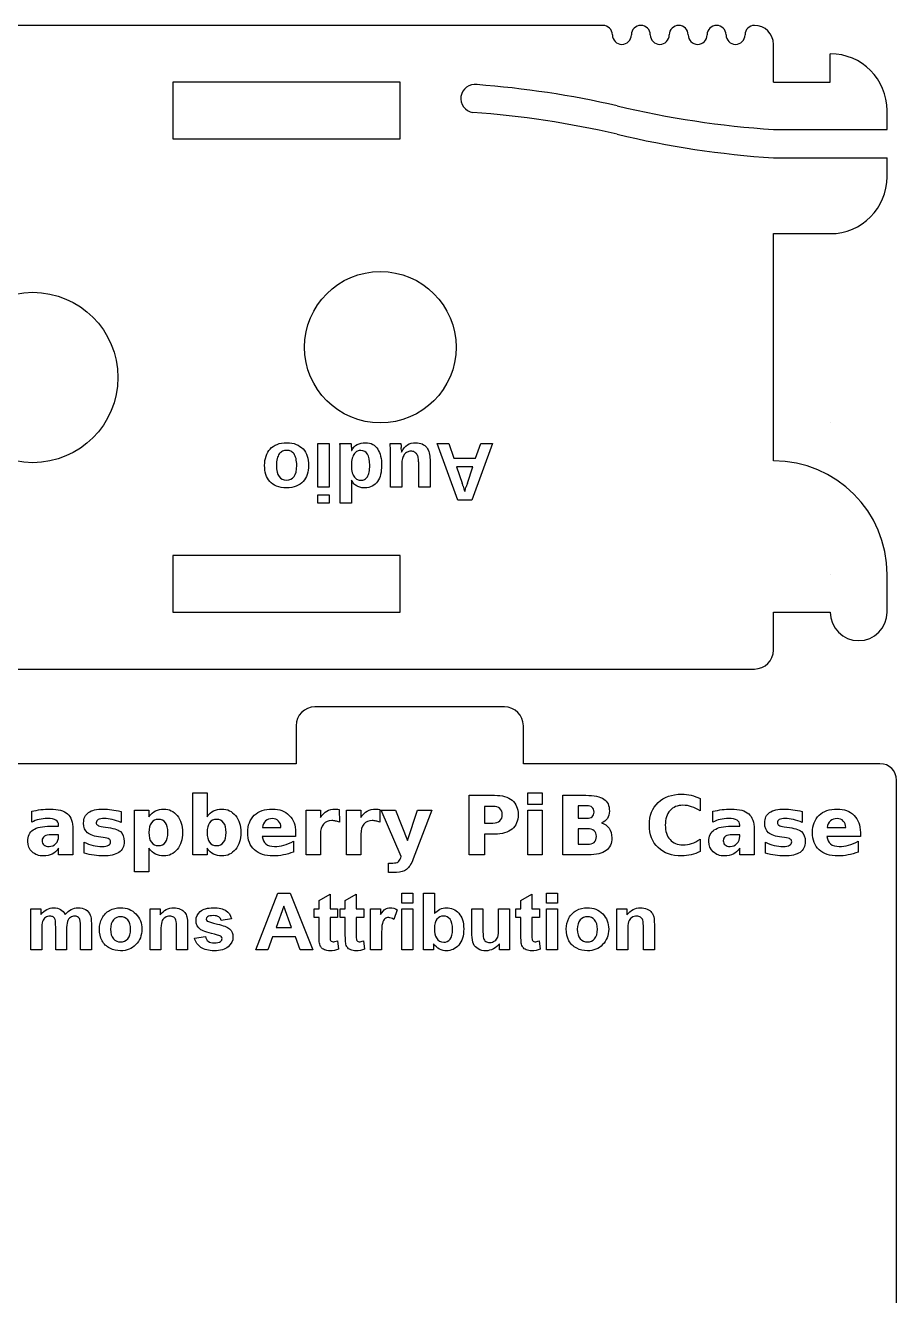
# Model space of a CAD drawing. Header units: millimetres. Extents: x 0 to 173, y 0 to 134.
# Drawn here: x 126.8 to 172.8, y 67.1 to 134.2 of the extents above; entities that cross this region are included whole.
import ezdxf

# ---------------------------------------------------------------- set-up
doc = ezdxf.new("R2010")
doc.units = ezdxf.units.MM
doc.layers.get('0').update_dxf_attribs({"color": 178, "true_color": 0x000000})
doc.layers.add('connector cutout', color=1, linetype='Continuous', true_color=0xff0000)
doc.layers.add('text', color=2, linetype='Continuous', true_color=0xffff00)

msp = doc.modelspace()

# ---------------------------------------------------------------- linework, layer by layer
at = {"lineweight": -3}
for p, q in [((157.3, 134.2), (89.9, 134.2)), ((166.3, 131.2), (166.3, 133.2)), ((169.3, 131.2), (169.3, 132.7)), ((146.6, 131.2), (134.6, 131.2)), ((134.6, 131.2), (134.6, 128.2)), ((146.6, 128.2), (146.6, 131.2)), ((166.3, 131.2), (169.3, 131.2)), ((169.3, 131.2), (169.3, 131.2)), ((172.3, 128.7), (172.3, 129.7)), ((134.6, 128.2), (146.6, 128.2)), ((166.3, 128.7), (172.3, 128.7)), ((166.3, 127.2), (172.3, 127.2)), ((172.3, 126.2), (172.3, 127.2)), ((166.3, 123.2), (169.3, 123.2)), ((166.3, 111.2), (166.3, 123.2)), ((169.3, 113.2), (169.3, 113.2)), ((146.6, 106.2), (134.6, 106.2)), ((134.6, 106.2), (134.6, 103.2)), ((146.6, 103.2), (146.6, 106.2)), ((169.3, 105.2), (169.3, 105.2)), ((172.3, 103.2), (172.3, 105.2)), ((134.6, 103.2), (146.6, 103.2)), ((166.3, 103.2), (169.3, 103.2)), ((166.3, 101.2), (166.3, 103.2)), ((81.9, 100.2), (165.3, 100.2)), ((152.1, 98.2), (142.1, 98.2)), ((141.1, 97.2), (141.1, 95.2)), ((153.1, 95.2), (153.1, 97.2)), ((141.1, 95.2), (119.1, 95.2)), ((171.925, 95.2), (153.1, 95.2)), ((172.8, 40), (172.8, 94.325))]:
    msp.add_line(p, q, dxfattribs=at)
for centre, radius, start, end in [((157.3, 133.7), 0.5, 0, 90), ((159.3, 133.7), 0.5, 0, 180), ((161.3, 133.7), 0.5, 0, 180), ((163.3, 133.7), 0.5, 0, 180), ((165.3, 133.7), 0.5, 90, 180), ((158.3, 133.7), 0.5, 180, 0), ((160.3, 133.7), 0.5, 180, 0), ((162.3, 133.7), 0.5, 180, 0), ((164.3, 133.7), 0.5, 180, 0), ((166.3, 105.2), 6, 0, 90), ((170.8, 103.2), 1.5, 180, 0), ((171.925, 94.325), 0.875, 0, 90)]:
    msp.add_arc(centre, radius, start, end)
for centre, radius, start, end in [((165.3, 133.2), 1, 0, 90), ((169.3, 129.7), 3, 0, 90), ((150.542, 130.338), 0.742, 81.38435, 261.38435), ((146.882, 81.213), 50, 77.09358, 85.67512), ((146.772, 79.738), 50, 76.96446, 85.80424), ((169.639, 178.588), 50, 256.59794, 266.17077), ((169.639, 177.088), 50, 256.59794, 266.17077), ((169.3, 126.2), 3, 270, 0), ((165.3, 101.2), 1, 270, 0), ((142.1, 97.2), 1, 90, 180), ((152.1, 97.2), 1, 0, 90)]:
    msp.add_arc(centre, radius, start, end, dxfattribs=at)
at = {"layer": 'connector cutout'}
for centre, radius in [((145.55, 117.2), 4), ((127.2, 115.6), 4.5)]:
    msp.add_circle(centre, radius, dxfattribs=at)
at = {"layer": 'text'}
for p, q in [((142.243, 109.809), (142.243, 112.113)), ((142.243, 112.113), (142.841, 112.113)), ((142.841, 112.113), (142.841, 109.809)), ((143.419, 112.113), (143.998, 112.113)), ((146.068, 112.113), (146.638, 112.113)), ((149.64, 109.113), (148.549, 112.113)), ((148.549, 112.113), (149.171, 112.113)), ((149.171, 112.113), (149.437, 111.347)), ((151.475, 112.113), (150.381, 109.113)), ((150.58, 111.347), (150.847, 112.113)), ((150.847, 112.113), (151.475, 112.113)), ((143.436, 108.953), (143.436, 111.611)), ((144.03, 111.738), (144.038, 111.738)), ((146.085, 109.809), (146.085, 111.598)), ((146.664, 111.655), (146.674, 111.655)), ((146.683, 111.044), (146.683, 109.809)), ((147.575, 109.809), (147.575, 111.102)), ((148.174, 111.272), (148.174, 109.809)), ((149.437, 111.347), (150.58, 111.347)), ((150.44, 110.874), (149.578, 110.874)), ((149.578, 110.874), (149.874, 110.011)), ((150.144, 110.011), (150.44, 110.874)), ((144.034, 110.173), (144.03, 110.173)), ((142.841, 109.809), (142.243, 109.809)), ((142.243, 108.953), (142.243, 109.394)), ((142.243, 109.394), (142.841, 109.394)), ((142.841, 109.394), (142.841, 108.953)), ((144.034, 109.794), (144.034, 108.953)), ((146.683, 109.809), (146.085, 109.809)), ((148.174, 109.809), (147.575, 109.809)), ((142.841, 108.953), (142.243, 108.953)), ((144.034, 108.953), (143.436, 108.953)), ((150.381, 109.113), (149.64, 109.113)), ((135.654, 90.387), (135.654, 93.663)), ((135.654, 93.663), (136.408, 93.663)), ((136.408, 93.663), (136.408, 92.4)), ((150.237, 93.53), (151.583, 93.53)), ((150.237, 90.387), (150.237, 93.53)), ((153.34, 93.663), (154.094, 93.663)), ((153.34, 93.048), (153.34, 93.663)), ((154.094, 93.663), (154.094, 93.048)), ((155.183, 90.387), (155.183, 93.53)), ((155.183, 93.53), (156.4, 93.53)), ((162.428, 93.353), (162.428, 92.703)), ((127.148, 92.107), (127.148, 92.682)), ((131.87, 92.671), (131.87, 92.099)), ((132.583, 89.49), (132.583, 92.745)), ((132.583, 92.745), (133.336, 92.745)), ((133.336, 92.745), (133.336, 92.4)), ((141.636, 90.387), (141.636, 92.745)), ((141.636, 92.745), (142.39, 92.745)), ((142.39, 92.745), (142.39, 92.357)), ((143.385, 92.785), (143.387, 92.103)), ((143.77, 90.387), (143.77, 92.745)), ((143.77, 92.745), (144.524, 92.745)), ((144.524, 92.745), (144.524, 92.357)), ((145.519, 92.785), (145.521, 92.103)), ((145.594, 92.745), (146.348, 92.745)), ((146.645, 90.297), (145.594, 92.745)), ((146.348, 92.745), (146.981, 91.145)), ((146.981, 91.145), (147.521, 92.745)), ((148.274, 92.745), (147.283, 90.164)), ((147.521, 92.745), (148.274, 92.745)), ((151.048, 92.943), (151.048, 92.065)), ((151.496, 92.943), (151.048, 92.943)), ((154.094, 93.048), (153.34, 93.048)), ((153.34, 92.745), (154.094, 92.745)), ((153.34, 90.387), (153.34, 92.745)), ((154.094, 92.745), (154.094, 90.387)), ((156.442, 92.979), (155.994, 92.979)), ((155.994, 92.979), (155.994, 92.313)), ((163.1, 92.107), (163.1, 92.682)), ((167.823, 92.671), (167.823, 92.099)), ((128.567, 91.897), (128.567, 91.955)), ((151.048, 92.065), (151.496, 92.065)), ((155.994, 92.313), (156.442, 92.313)), ((164.519, 91.897), (164.519, 91.955)), ((128.122, 91.897), (128.567, 91.897)), ((128.567, 91.448), (128.175, 91.448)), ((128.567, 91.362), (128.567, 91.448)), ((129.327, 91.732), (129.327, 90.387)), ((130.929, 91.296), (130.797, 91.313)), ((130.917, 91.871), (131.049, 91.852)), ((141.079, 91.358), (139.318, 91.358)), ((139.326, 91.823), (140.305, 91.823)), ((141.079, 91.572), (141.079, 91.358)), ((142.39, 91.473), (142.39, 90.387)), ((144.524, 91.473), (144.524, 90.387)), ((151.583, 91.478), (151.048, 91.478)), ((151.048, 91.478), (151.048, 90.387)), ((156.469, 91.762), (155.994, 91.762)), ((155.994, 91.762), (155.994, 90.939)), ((164.075, 91.897), (164.519, 91.897)), ((164.519, 91.448), (164.128, 91.448)), ((164.519, 91.362), (164.519, 91.448)), ((165.279, 91.732), (165.279, 90.387)), ((166.882, 91.296), (166.749, 91.313)), ((166.869, 91.871), (167.002, 91.852)), ((170.888, 91.358), (169.127, 91.358)), ((169.135, 91.823), (170.114, 91.823)), ((170.888, 91.572), (170.888, 91.358)), ((128.567, 90.387), (128.567, 90.737)), ((129.925, 90.473), (129.925, 91.046)), ((133.336, 90.728), (133.336, 89.49)), ((136.408, 90.728), (136.408, 90.387)), ((140.968, 91.111), (140.968, 90.53)), ((155.994, 90.939), (156.469, 90.939)), ((162.428, 91.21), (162.428, 90.56)), ((164.519, 90.387), (164.519, 90.737)), ((165.878, 90.473), (165.878, 91.046)), ((170.777, 91.111), (170.777, 90.53)), ((129.327, 90.387), (128.567, 90.387)), ((136.408, 90.387), (135.654, 90.387)), ((142.39, 90.387), (141.636, 90.387)), ((144.524, 90.387), (143.77, 90.387)), ((145.973, 89.457), (145.973, 89.951)), ((145.973, 89.951), (146.209, 89.951)), ((146.624, 90.231), (146.645, 90.297)), ((151.048, 90.387), (150.237, 90.387)), ((154.094, 90.387), (153.34, 90.387)), ((156.528, 90.387), (155.183, 90.387)), ((165.279, 90.387), (164.519, 90.387)), ((133.336, 89.49), (132.583, 89.49)), ((146.409, 89.457), (145.973, 89.457)), ((138.975, 85.364), (140.143, 88.364)), ((140.143, 88.364), (140.784, 88.364)), ((140.784, 88.364), (141.985, 85.364)), ((142.319, 87.969), (142.896, 88.304)), ((142.319, 87.537), (142.319, 87.969)), ((142.896, 88.304), (142.896, 87.537)), ((143.702, 87.969), (144.279, 88.304)), ((143.702, 87.537), (143.702, 87.969)), ((144.279, 88.304), (144.279, 87.537)), ((146.693, 87.831), (146.693, 88.364)), ((146.693, 88.364), (147.268, 88.364)), ((147.268, 88.364), (147.268, 87.831)), ((147.831, 85.364), (147.831, 88.364)), ((147.831, 88.364), (148.406, 88.364)), ((148.406, 88.364), (148.406, 87.283)), ((152.974, 87.969), (153.551, 88.304)), ((152.974, 87.537), (152.974, 87.969)), ((153.551, 88.304), (153.551, 87.537)), ((154.33, 87.831), (154.33, 88.364)), ((154.33, 88.364), (154.905, 88.364)), ((154.905, 88.364), (154.905, 87.831)), ((127.101, 87.537), (127.631, 87.537)), ((127.101, 85.364), (127.101, 87.537)), ((127.631, 87.537), (127.631, 87.24)), ((133.394, 85.364), (133.394, 87.537)), ((133.394, 87.537), (133.928, 87.537)), ((133.928, 87.537), (133.928, 87.217)), ((140.456, 87.664), (140.051, 86.551)), ((140.87, 86.551), (140.456, 87.664)), ((142.055, 87.078), (142.055, 87.537)), ((142.055, 87.537), (142.319, 87.537)), ((142.896, 87.537), (143.289, 87.537)), ((143.289, 87.537), (143.289, 87.078)), ((143.438, 87.078), (143.438, 87.537)), ((143.438, 87.537), (143.702, 87.537)), ((144.279, 87.537), (144.672, 87.537)), ((144.672, 87.537), (144.672, 87.078)), ((145.034, 85.364), (145.034, 87.537)), ((145.034, 87.537), (145.568, 87.537)), ((145.568, 87.537), (145.568, 87.228)), ((146.442, 87.478), (146.264, 86.976)), ((147.268, 87.831), (146.693, 87.831)), ((146.693, 85.364), (146.693, 87.537)), ((146.693, 87.537), (147.268, 87.537)), ((147.268, 87.537), (147.268, 85.364)), ((150.389, 86.162), (150.389, 87.537)), ((150.389, 87.537), (150.964, 87.537)), ((150.964, 87.537), (150.964, 86.538)), ((151.791, 86.62), (151.791, 87.537)), ((151.791, 87.537), (152.366, 87.537)), ((152.366, 87.537), (152.366, 85.364)), ((152.71, 87.078), (152.71, 87.537)), ((152.71, 87.537), (152.974, 87.537)), ((153.551, 87.537), (153.944, 87.537)), ((153.944, 87.537), (153.944, 87.078)), ((154.905, 87.831), (154.33, 87.831)), ((154.33, 85.364), (154.33, 87.537)), ((154.33, 87.537), (154.905, 87.537)), ((154.905, 87.537), (154.905, 85.364)), ((158.034, 85.364), (158.034, 87.537)), ((158.034, 87.537), (158.569, 87.537)), ((158.569, 87.537), (158.569, 87.217)), ((129.722, 85.364), (129.722, 86.606)), ((130.297, 86.753), (130.297, 85.364)), ((135.375, 86.714), (135.375, 85.364)), ((137.698, 87.011), (137.155, 86.911)), ((142.319, 87.078), (142.055, 87.078)), ((142.319, 86.131), (142.319, 87.078)), ((143.289, 87.078), (142.896, 87.078)), ((142.896, 87.078), (142.896, 86.202)), ((143.702, 87.078), (143.438, 87.078)), ((143.702, 86.131), (143.702, 87.078)), ((144.672, 87.078), (144.279, 87.078)), ((144.279, 87.078), (144.279, 86.202)), ((152.974, 87.078), (152.71, 87.078)), ((152.974, 86.131), (152.974, 87.078)), ((153.944, 87.078), (153.551, 87.078)), ((153.551, 87.078), (153.551, 86.202)), ((160.015, 86.714), (160.015, 85.364)), ((127.676, 86.419), (127.676, 85.364)), ((128.415, 85.364), (128.415, 86.555)), ((128.99, 86.407), (128.99, 85.364)), ((133.969, 86.348), (133.969, 85.364)), ((134.8, 85.364), (134.8, 86.473)), ((135.741, 85.984), (136.318, 86.072)), ((139.865, 86.045), (139.617, 85.364)), ((141.064, 86.045), (139.865, 86.045)), ((140.051, 86.551), (140.87, 86.551)), ((141.326, 85.364), (141.064, 86.045)), ((145.609, 86.035), (145.609, 85.364)), ((158.61, 86.348), (158.61, 85.364)), ((159.44, 85.364), (159.44, 86.473)), ((127.676, 85.364), (127.101, 85.364)), ((128.99, 85.364), (128.415, 85.364)), ((130.297, 85.364), (129.722, 85.364)), ((133.969, 85.364), (133.394, 85.364)), ((135.375, 85.364), (134.8, 85.364)), ((139.617, 85.364), (138.975, 85.364)), ((141.985, 85.364), (141.326, 85.364)), ((143.287, 85.846), (143.336, 85.4)), ((144.67, 85.846), (144.719, 85.4)), ((145.609, 85.364), (145.034, 85.364)), ((147.268, 85.364), (146.693, 85.364)), ((148.365, 85.364), (147.831, 85.364)), ((148.365, 85.683), (148.365, 85.364)), ((151.832, 85.364), (151.832, 85.689)), ((152.366, 85.364), (151.832, 85.364)), ((153.942, 85.846), (153.991, 85.4)), ((154.905, 85.364), (154.33, 85.364)), ((158.61, 85.364), (158.034, 85.364)), ((160.015, 85.364), (159.44, 85.364))]:
    msp.add_line(p, q, dxfattribs=at)
for centre, radius, start, end in [((108.496, 110.048), 38.203, 2.58322, 2.78768), ((140.697, 106.869), 9.699, 17.96723, 18.90267), ((159.32, 106.869), 9.699, 161.09733, 162.03277)]:
    msp.add_arc(centre, radius, start, end, dxfattribs=at)
for points in [[(139.736, 111.82), (139.834, 111.926), (139.956, 112.008), (140.103, 112.067)], [(140.103, 112.067), (140.249, 112.126), (140.419, 112.155), (140.614, 112.155)], [(140.614, 112.155), (140.801, 112.155), (140.966, 112.126), (141.11, 112.068)], [(141.11, 112.068), (141.253, 112.01), (141.373, 111.929), (141.471, 111.824)], [(143.429, 111.91), (143.425, 111.997), (143.422, 112.065), (143.419, 112.113)], [(143.998, 112.113), (144.001, 112.102), (144.004, 112.082), (144.007, 112.052)], [(144.038, 111.738), (144.108, 111.887), (144.205, 111.994), (144.329, 112.059)], [(144.329, 112.059), (144.453, 112.123), (144.602, 112.155), (144.775, 112.155)], [(144.775, 112.155), (144.92, 112.155), (145.045, 112.126), (145.151, 112.066)], [(145.151, 112.066), (145.257, 112.006), (145.344, 111.923), (145.413, 111.817)], [(146.073, 112.029), (146.071, 112.067), (146.069, 112.095), (146.068, 112.113)], [(146.638, 112.113), (146.64, 112.096), (146.642, 112.069), (146.646, 112.031)], [(146.978, 112.036), (147.101, 112.116), (147.246, 112.155), (147.415, 112.155)], [(147.415, 112.155), (147.553, 112.155), (147.67, 112.133), (147.767, 112.087)], [(147.767, 112.087), (147.863, 112.042), (147.942, 111.98), (148.002, 111.901)], [(139.442, 110.959), (139.442, 111.135), (139.467, 111.296), (139.516, 111.442)], [(139.516, 111.442), (139.565, 111.589), (139.639, 111.715), (139.736, 111.82)], [(140.211, 111.559), (140.164, 111.496), (140.129, 111.414), (140.105, 111.315)], [(140.385, 111.701), (140.316, 111.67), (140.258, 111.623), (140.211, 111.559)], [(140.62, 111.747), (140.532, 111.747), (140.453, 111.731), (140.385, 111.701)], [(140.831, 111.701), (140.767, 111.731), (140.697, 111.747), (140.62, 111.747)], [(140.995, 111.559), (140.95, 111.623), (140.895, 111.67), (140.831, 111.701)], [(141.1, 111.315), (141.076, 111.414), (141.04, 111.496), (140.995, 111.559)], [(141.471, 111.824), (141.568, 111.718), (141.641, 111.592), (141.691, 111.445)], [(141.691, 111.445), (141.741, 111.298), (141.766, 111.136), (141.766, 110.959)], [(143.436, 111.611), (143.436, 111.723), (143.434, 111.822), (143.429, 111.91)], [(144.007, 112.052), (144.011, 112.023), (144.014, 111.99), (144.018, 111.953)], [(144.018, 111.953), (144.022, 111.916), (144.024, 111.879), (144.027, 111.84)], [(144.027, 111.84), (144.029, 111.802), (144.03, 111.768), (144.03, 111.738)], [(144.183, 111.579), (144.136, 111.518), (144.098, 111.436), (144.069, 111.333)], [(144.343, 111.708), (144.283, 111.683), (144.23, 111.64), (144.183, 111.579)], [(144.522, 111.747), (144.462, 111.747), (144.402, 111.734), (144.343, 111.708)], [(144.992, 110.963), (144.992, 111.486), (144.835, 111.747), (144.522, 111.747)], [(145.413, 111.817), (145.482, 111.71), (145.533, 111.585), (145.566, 111.439)], [(145.566, 111.439), (145.599, 111.294), (145.616, 111.135), (145.616, 110.963)], [(146.079, 111.901), (146.077, 111.949), (146.075, 111.991), (146.073, 112.029)], [(146.084, 111.75), (146.083, 111.803), (146.082, 111.854), (146.079, 111.901)], [(146.085, 111.598), (146.085, 111.646), (146.084, 111.697), (146.084, 111.75)], [(146.646, 112.031), (146.649, 111.993), (146.652, 111.952), (146.654, 111.906)], [(146.661, 111.77), (146.663, 111.725), (146.664, 111.687), (146.664, 111.655)], [(146.674, 111.655), (146.754, 111.83), (146.855, 111.957), (146.978, 112.036)], [(146.817, 111.524), (146.774, 111.465), (146.741, 111.395), (146.718, 111.314)], [(146.969, 111.661), (146.91, 111.629), (146.86, 111.583), (146.817, 111.524)], [(147.166, 111.708), (147.094, 111.708), (147.028, 111.692), (146.969, 111.661)], [(147.357, 111.664), (147.305, 111.693), (147.242, 111.708), (147.166, 111.708)], [(147.484, 111.539), (147.451, 111.592), (147.409, 111.634), (147.357, 111.664)], [(147.554, 111.348), (147.54, 111.422), (147.516, 111.486), (147.484, 111.539)], [(148.002, 111.901), (148.062, 111.822), (148.106, 111.729), (148.133, 111.621)], [(148.133, 111.621), (148.16, 111.513), (148.174, 111.397), (148.174, 111.272)], [(139.508, 110.481), (139.464, 110.626), (139.442, 110.786), (139.442, 110.959)], [(140.105, 111.315), (140.081, 111.215), (140.069, 111.097), (140.069, 110.959)], [(140.069, 110.959), (140.069, 110.685), (140.114, 110.486), (140.203, 110.363)], [(140.997, 110.365), (141.09, 110.49), (141.137, 110.688), (141.137, 110.959)], [(141.137, 110.959), (141.137, 111.097), (141.125, 111.215), (141.1, 111.315)], [(141.766, 110.959), (141.766, 110.787), (141.742, 110.628), (141.694, 110.483)], [(144.069, 111.333), (144.04, 111.23), (144.025, 111.102), (144.025, 110.948)], [(144.025, 110.948), (144.025, 110.797), (144.04, 110.671), (144.068, 110.57)], [(144.961, 110.603), (144.982, 110.703), (144.992, 110.823), (144.992, 110.963)], [(145.616, 110.963), (145.616, 110.789), (145.599, 110.628), (145.564, 110.482)], [(146.718, 111.314), (146.695, 111.232), (146.683, 111.142), (146.683, 111.044)], [(147.575, 111.102), (147.575, 111.191), (147.568, 111.273), (147.554, 111.348)], [(139.712, 110.104), (139.619, 110.21), (139.551, 110.335), (139.508, 110.481)], [(140.071, 109.856), (139.925, 109.916), (139.805, 109.998), (139.712, 110.104)], [(140.203, 110.363), (140.292, 110.239), (140.422, 110.177), (140.593, 110.177)], [(140.593, 110.177), (140.768, 110.177), (140.903, 110.24), (140.997, 110.365)], [(141.478, 110.105), (141.382, 109.999), (141.26, 109.916), (141.114, 109.856)], [(141.694, 110.483), (141.647, 110.338), (141.575, 110.212), (141.478, 110.105)], [(144.03, 110.173), (144.03, 110.159), (144.03, 110.138), (144.031, 110.11)], [(144.031, 110.11), (144.032, 110.083), (144.032, 110.051), (144.032, 110.016)], [(144.158, 109.988), (144.109, 110.039), (144.068, 110.101), (144.034, 110.173)], [(144.068, 110.57), (144.097, 110.47), (144.134, 110.391), (144.18, 110.332)], [(144.18, 110.332), (144.226, 110.273), (144.279, 110.232), (144.338, 110.208)], [(144.338, 110.208), (144.397, 110.185), (144.457, 110.173), (144.517, 110.173)], [(144.517, 110.173), (144.594, 110.173), (144.662, 110.188), (144.721, 110.218)], [(144.721, 110.218), (144.78, 110.248), (144.829, 110.295), (144.87, 110.359)], [(144.87, 110.359), (144.91, 110.422), (144.941, 110.504), (144.961, 110.603)], [(145.403, 110.104), (145.331, 109.998), (145.239, 109.916), (145.128, 109.856)], [(145.564, 110.482), (145.529, 110.336), (145.476, 110.21), (145.403, 110.104)], [(140.601, 109.767), (140.394, 109.767), (140.217, 109.796), (140.071, 109.856)], [(141.114, 109.856), (140.968, 109.796), (140.797, 109.767), (140.601, 109.767)], [(144.032, 110.016), (144.032, 109.98), (144.032, 109.943), (144.033, 109.905)], [(144.033, 109.905), (144.034, 109.866), (144.034, 109.83), (144.034, 109.794)], [(144.319, 109.862), (144.26, 109.895), (144.206, 109.937), (144.158, 109.988)], [(144.513, 109.79), (144.443, 109.806), (144.379, 109.83), (144.319, 109.862)], [(144.731, 109.767), (144.655, 109.767), (144.583, 109.774), (144.513, 109.79)], [(145.128, 109.856), (145.016, 109.796), (144.884, 109.767), (144.731, 109.767)], [(149.924, 109.861), (149.94, 109.811), (149.954, 109.765), (149.966, 109.723)], [(149.966, 109.723), (149.978, 109.681), (149.988, 109.647), (149.996, 109.62)], [(149.996, 109.62), (150.004, 109.593), (150.008, 109.578), (150.01, 109.575)], [(150.01, 109.575), (150.011, 109.579), (150.016, 109.595), (150.023, 109.622)], [(150.023, 109.622), (150.03, 109.649), (150.039, 109.683), (150.051, 109.724)], [(150.051, 109.724), (150.063, 109.765), (150.078, 109.811), (150.094, 109.861)], [(151.583, 93.53), (151.983, 93.53), (152.29, 93.441), (152.504, 93.264)], [(156.4, 93.53), (156.836, 93.53), (157.152, 93.464), (157.348, 93.332)], [(157.348, 93.332), (157.544, 93.2), (157.642, 92.989), (157.642, 92.698)], [(160.214, 93.148), (160.52, 93.441), (160.934, 93.587), (161.458, 93.587)], [(161.458, 93.587), (161.633, 93.587), (161.802, 93.567), (161.963, 93.528)], [(161.963, 93.528), (162.124, 93.489), (162.279, 93.43), (162.428, 93.353)], [(127.148, 92.682), (127.309, 92.721), (127.471, 92.751), (127.634, 92.771)], [(127.634, 92.771), (127.797, 92.792), (127.96, 92.802), (128.122, 92.802)], [(128.122, 92.802), (128.548, 92.802), (128.855, 92.718), (129.044, 92.55)], [(129.889, 92.065), (129.889, 92.315), (129.975, 92.5), (130.146, 92.621)], [(130.146, 92.621), (130.317, 92.742), (130.58, 92.802), (130.934, 92.802)], [(130.934, 92.802), (131.072, 92.802), (131.218, 92.791), (131.371, 92.77)], [(131.371, 92.77), (131.524, 92.749), (131.691, 92.716), (131.87, 92.671)], [(133.336, 92.4), (133.44, 92.537), (133.555, 92.639), (133.682, 92.704)], [(133.682, 92.704), (133.808, 92.769), (133.953, 92.802), (134.117, 92.802)], [(134.117, 92.802), (134.408, 92.802), (134.646, 92.687), (134.833, 92.456)], [(136.408, 92.4), (136.512, 92.537), (136.627, 92.639), (136.753, 92.704)], [(136.753, 92.704), (136.879, 92.769), (137.025, 92.802), (137.189, 92.802)], [(137.189, 92.802), (137.479, 92.802), (137.718, 92.687), (137.905, 92.456)], [(138.897, 92.471), (139.13, 92.692), (139.449, 92.802), (139.856, 92.802)], [(139.856, 92.802), (140.227, 92.802), (140.523, 92.69), (140.746, 92.467)], [(142.39, 92.357), (142.486, 92.512), (142.597, 92.625), (142.723, 92.696)], [(142.723, 92.696), (142.849, 92.767), (142.999, 92.802), (143.175, 92.802)], [(143.175, 92.802), (143.2, 92.802), (143.227, 92.801), (143.257, 92.799)], [(143.257, 92.799), (143.286, 92.796), (143.329, 92.792), (143.385, 92.785)], [(144.524, 92.357), (144.62, 92.512), (144.731, 92.625), (144.857, 92.696)], [(144.857, 92.696), (144.983, 92.767), (145.133, 92.802), (145.309, 92.802)], [(145.309, 92.802), (145.334, 92.802), (145.361, 92.801), (145.391, 92.799)], [(145.391, 92.799), (145.42, 92.796), (145.463, 92.792), (145.519, 92.785)], [(151.861, 92.829), (151.775, 92.905), (151.654, 92.943), (151.496, 92.943)], [(151.989, 92.505), (151.989, 92.645), (151.946, 92.753), (151.861, 92.829)], [(152.504, 93.264), (152.718, 93.086), (152.825, 92.833), (152.825, 92.505)], [(156.732, 92.893), (156.666, 92.95), (156.569, 92.979), (156.442, 92.979)], [(156.831, 92.646), (156.831, 92.754), (156.798, 92.836), (156.732, 92.893)], [(156.732, 92.398), (156.798, 92.454), (156.831, 92.536), (156.831, 92.646)], [(157.642, 92.698), (157.642, 92.545), (157.606, 92.415), (157.534, 92.308)], [(159.755, 91.955), (159.755, 92.458), (159.908, 92.855), (160.214, 93.148)], [(160.841, 92.722), (160.675, 92.536), (160.592, 92.281), (160.592, 91.955)], [(161.523, 92.999), (161.234, 92.999), (161.007, 92.907), (160.841, 92.722)], [(161.984, 92.928), (161.838, 92.976), (161.685, 92.999), (161.523, 92.999)], [(162.428, 92.703), (162.278, 92.805), (162.13, 92.88), (161.984, 92.928)], [(163.1, 92.682), (163.262, 92.721), (163.424, 92.751), (163.586, 92.771)], [(163.586, 92.771), (163.749, 92.792), (163.912, 92.802), (164.075, 92.802)], [(164.075, 92.802), (164.5, 92.802), (164.807, 92.718), (164.996, 92.55)], [(165.842, 92.065), (165.842, 92.315), (165.927, 92.5), (166.099, 92.621)], [(166.099, 92.621), (166.27, 92.742), (166.532, 92.802), (166.886, 92.802)], [(166.886, 92.802), (167.025, 92.802), (167.171, 92.791), (167.324, 92.77)], [(167.324, 92.77), (167.477, 92.749), (167.643, 92.716), (167.823, 92.671)], [(168.707, 92.471), (168.939, 92.692), (169.258, 92.802), (169.665, 92.802)], [(169.665, 92.802), (170.036, 92.802), (170.332, 92.69), (170.555, 92.467)], [(127.535, 92.252), (127.396, 92.22), (127.267, 92.171), (127.148, 92.107)], [(127.986, 92.301), (127.824, 92.301), (127.674, 92.285), (127.535, 92.252)], [(128.426, 92.218), (128.332, 92.273), (128.185, 92.301), (127.986, 92.301)], [(128.567, 91.955), (128.567, 92.075), (128.52, 92.162), (128.426, 92.218)], [(129.044, 92.55), (129.232, 92.383), (129.327, 92.11), (129.327, 91.732)], [(130.092, 91.547), (129.957, 91.661), (129.889, 91.833), (129.889, 92.065)], [(130.659, 92.247), (130.589, 92.211), (130.554, 92.156), (130.554, 92.082)], [(130.554, 92.082), (130.554, 92.021), (130.581, 91.975), (130.633, 91.943)], [(130.633, 91.943), (130.686, 91.911), (130.78, 91.887), (130.917, 91.871)], [(130.978, 92.301), (130.835, 92.301), (130.728, 92.283), (130.659, 92.247)], [(131.403, 92.25), (131.253, 92.284), (131.111, 92.301), (130.978, 92.301)], [(131.87, 92.099), (131.709, 92.166), (131.553, 92.217), (131.403, 92.25)], [(133.466, 92.076), (133.38, 91.958), (133.336, 91.787), (133.336, 91.564)], [(133.837, 92.254), (133.676, 92.254), (133.552, 92.195), (133.466, 92.076)], [(134.207, 92.077), (134.122, 92.195), (133.998, 92.254), (133.837, 92.254)], [(134.334, 91.564), (134.334, 91.788), (134.292, 91.96), (134.207, 92.077)], [(134.833, 92.456), (135.019, 92.225), (135.113, 91.927), (135.113, 91.564)], [(136.537, 92.076), (136.451, 91.958), (136.408, 91.787), (136.408, 91.564)], [(136.909, 92.254), (136.747, 92.254), (136.624, 92.195), (136.537, 92.076)], [(137.278, 92.077), (137.193, 92.195), (137.07, 92.254), (136.909, 92.254)], [(137.406, 91.564), (137.406, 91.788), (137.363, 91.96), (137.278, 92.077)], [(137.905, 92.456), (138.091, 92.225), (138.184, 91.927), (138.184, 91.564)], [(138.549, 91.564), (138.549, 91.948), (138.665, 92.251), (138.897, 92.471)], [(139.496, 92.178), (139.405, 92.095), (139.348, 91.977), (139.326, 91.823)], [(139.852, 92.301), (139.706, 92.301), (139.588, 92.26), (139.496, 92.178)], [(140.179, 92.169), (140.096, 92.257), (139.987, 92.301), (139.852, 92.301)], [(140.305, 91.823), (140.305, 91.966), (140.263, 92.081), (140.179, 92.169)], [(140.746, 92.467), (140.968, 92.244), (141.079, 91.945), (141.079, 91.572)], [(142.546, 92.007), (142.442, 91.883), (142.39, 91.705), (142.39, 91.473)], [(142.993, 92.193), (142.8, 92.193), (142.651, 92.131), (142.546, 92.007)], [(143.19, 92.171), (143.125, 92.186), (143.059, 92.193), (142.993, 92.193)], [(143.387, 92.103), (143.321, 92.134), (143.256, 92.157), (143.19, 92.171)], [(144.68, 92.007), (144.576, 91.883), (144.524, 91.705), (144.524, 91.473)], [(145.127, 92.193), (144.934, 92.193), (144.785, 92.131), (144.68, 92.007)], [(145.324, 92.171), (145.259, 92.186), (145.193, 92.193), (145.127, 92.193)], [(145.521, 92.103), (145.455, 92.134), (145.39, 92.157), (145.324, 92.171)], [(151.496, 92.065), (151.654, 92.065), (151.775, 92.103), (151.861, 92.18)], [(151.861, 92.18), (151.946, 92.256), (151.989, 92.364), (151.989, 92.505)], [(152.825, 92.505), (152.825, 92.175), (152.718, 91.922), (152.504, 91.744)], [(156.442, 92.313), (156.569, 92.313), (156.666, 92.341), (156.732, 92.398)], [(157.534, 92.308), (157.463, 92.201), (157.359, 92.121), (157.223, 92.069)], [(157.223, 92.069), (157.397, 92.018), (157.532, 91.925), (157.627, 91.789)], [(160.214, 90.765), (159.908, 91.058), (159.755, 91.454), (159.755, 91.955)], [(160.592, 91.955), (160.592, 91.631), (160.675, 91.377), (160.841, 91.191)], [(163.487, 92.252), (163.349, 92.22), (163.219, 92.171), (163.1, 92.107)], [(163.938, 92.301), (163.777, 92.301), (163.626, 92.285), (163.487, 92.252)], [(164.378, 92.218), (164.284, 92.273), (164.137, 92.301), (163.938, 92.301)], [(164.519, 91.955), (164.519, 92.075), (164.472, 92.162), (164.378, 92.218)], [(164.996, 92.55), (165.185, 92.383), (165.279, 92.11), (165.279, 91.732)], [(166.044, 91.547), (165.909, 91.661), (165.842, 91.833), (165.842, 92.065)], [(166.611, 92.247), (166.542, 92.211), (166.507, 92.156), (166.507, 92.082)], [(166.507, 92.082), (166.507, 92.021), (166.533, 91.975), (166.586, 91.943)], [(166.586, 91.943), (166.639, 91.911), (166.733, 91.887), (166.869, 91.871)], [(166.93, 92.301), (166.787, 92.301), (166.681, 92.283), (166.611, 92.247)], [(167.356, 92.25), (167.205, 92.284), (167.064, 92.301), (166.93, 92.301)], [(167.823, 92.099), (167.662, 92.166), (167.506, 92.217), (167.356, 92.25)], [(168.358, 91.564), (168.358, 91.948), (168.474, 92.251), (168.707, 92.471)], [(169.306, 92.178), (169.214, 92.095), (169.157, 91.977), (169.135, 91.823)], [(169.661, 92.301), (169.515, 92.301), (169.397, 92.26), (169.306, 92.178)], [(169.989, 92.169), (169.905, 92.257), (169.796, 92.301), (169.661, 92.301)], [(170.114, 91.823), (170.114, 91.966), (170.072, 92.081), (169.989, 92.169)], [(170.555, 92.467), (170.777, 92.244), (170.888, 91.945), (170.888, 91.572)], [(126.942, 91.094), (126.942, 91.371), (127.037, 91.574), (127.227, 91.703)], [(127.227, 91.703), (127.417, 91.832), (127.715, 91.897), (128.122, 91.897)], [(127.82, 91.368), (127.741, 91.315), (127.701, 91.236), (127.701, 91.132)], [(128.175, 91.448), (128.018, 91.448), (127.9, 91.421), (127.82, 91.368)], [(128.422, 90.98), (128.518, 91.081), (128.567, 91.209), (128.567, 91.362)], [(130.797, 91.313), (130.461, 91.355), (130.226, 91.433), (130.092, 91.547)], [(131.236, 91.22), (131.184, 91.253), (131.082, 91.278), (130.929, 91.296)], [(131.049, 91.852), (131.435, 91.803), (131.695, 91.722), (131.828, 91.61)], [(131.828, 91.61), (131.961, 91.498), (132.028, 91.322), (132.028, 91.082)], [(133.336, 91.564), (133.336, 91.341), (133.38, 91.17), (133.466, 91.051)], [(134.207, 91.05), (134.292, 91.168), (134.334, 91.339), (134.334, 91.564)], [(135.113, 91.564), (135.113, 91.2), (135.019, 90.903), (134.833, 90.672)], [(136.408, 91.564), (136.408, 91.341), (136.451, 91.17), (136.537, 91.051)], [(137.278, 91.05), (137.363, 91.168), (137.406, 91.339), (137.406, 91.564)], [(138.184, 91.564), (138.184, 91.2), (138.091, 90.903), (137.905, 90.672)], [(138.904, 90.651), (138.667, 90.868), (138.549, 91.172), (138.549, 91.564)], [(139.318, 91.358), (139.336, 91.181), (139.4, 91.048), (139.509, 90.96)], [(152.504, 91.744), (152.29, 91.567), (151.983, 91.478), (151.583, 91.478)], [(156.837, 91.66), (156.756, 91.728), (156.633, 91.762), (156.469, 91.762)], [(156.836, 91.042), (156.918, 91.111), (156.959, 91.214), (156.959, 91.354)], [(156.959, 91.354), (156.959, 91.49), (156.919, 91.592), (156.837, 91.66)], [(157.77, 91.288), (157.77, 90.985), (157.668, 90.759), (157.463, 90.61)], [(157.627, 91.789), (157.723, 91.653), (157.77, 91.486), (157.77, 91.288)], [(162.894, 91.094), (162.894, 91.371), (162.989, 91.574), (163.179, 91.703)], [(163.179, 91.703), (163.369, 91.832), (163.668, 91.897), (164.075, 91.897)], [(163.773, 91.368), (163.694, 91.315), (163.654, 91.236), (163.654, 91.132)], [(164.128, 91.448), (163.971, 91.448), (163.852, 91.421), (163.773, 91.368)], [(164.374, 90.98), (164.471, 91.081), (164.519, 91.209), (164.519, 91.362)], [(166.749, 91.313), (166.414, 91.355), (166.179, 91.433), (166.044, 91.547)], [(167.188, 91.22), (167.137, 91.253), (167.035, 91.278), (166.882, 91.296)], [(167.002, 91.852), (167.388, 91.803), (167.647, 91.722), (167.781, 91.61)], [(167.781, 91.61), (167.914, 91.498), (167.98, 91.322), (167.98, 91.082)], [(168.713, 90.651), (168.477, 90.868), (168.358, 91.172), (168.358, 91.564)], [(169.127, 91.358), (169.145, 91.181), (169.209, 91.048), (169.318, 90.96)], [(127.17, 90.54), (127.018, 90.682), (126.942, 90.867), (126.942, 91.094)], [(127.701, 91.132), (127.701, 91.037), (127.733, 90.962), (127.797, 90.908)], [(127.797, 90.908), (127.861, 90.854), (127.95, 90.827), (128.064, 90.827)], [(128.064, 90.827), (128.205, 90.827), (128.325, 90.878), (128.422, 90.98)], [(128.567, 90.737), (128.466, 90.594), (128.352, 90.489), (128.226, 90.424)], [(129.925, 91.046), (130.075, 90.973), (130.229, 90.918), (130.387, 90.882)], [(130.387, 90.882), (130.545, 90.845), (130.705, 90.827), (130.868, 90.827)], [(130.868, 90.827), (131.016, 90.827), (131.127, 90.847), (131.201, 90.888)], [(131.201, 90.888), (131.275, 90.929), (131.313, 90.989), (131.313, 91.069)], [(131.313, 91.069), (131.313, 91.136), (131.287, 91.187), (131.236, 91.22)], [(132.028, 91.082), (132.028, 90.83), (131.935, 90.642), (131.75, 90.515)], [(133.682, 90.424), (133.555, 90.489), (133.44, 90.591), (133.336, 90.728)], [(133.466, 91.051), (133.552, 90.933), (133.676, 90.874), (133.837, 90.874)], [(133.837, 90.874), (133.998, 90.874), (134.122, 90.933), (134.207, 91.05)], [(134.833, 90.672), (134.646, 90.441), (134.408, 90.326), (134.117, 90.326)], [(136.753, 90.424), (136.627, 90.489), (136.512, 90.591), (136.408, 90.728)], [(136.537, 91.051), (136.624, 90.933), (136.747, 90.874), (136.909, 90.874)], [(136.909, 90.874), (137.07, 90.874), (137.193, 90.933), (137.278, 91.05)], [(137.905, 90.672), (137.718, 90.441), (137.479, 90.326), (137.189, 90.326)], [(139.899, 90.326), (139.472, 90.326), (139.14, 90.434), (138.904, 90.651)], [(139.509, 90.96), (139.618, 90.871), (139.771, 90.827), (139.968, 90.827)], [(139.968, 90.827), (140.126, 90.827), (140.289, 90.851), (140.455, 90.898)], [(140.455, 90.898), (140.622, 90.945), (140.793, 91.016), (140.968, 91.111)], [(156.469, 90.939), (156.632, 90.939), (156.754, 90.973), (156.836, 91.042)], [(157.463, 90.61), (157.258, 90.461), (156.946, 90.387), (156.528, 90.387)], [(161.458, 90.326), (160.934, 90.326), (160.52, 90.472), (160.214, 90.765)], [(160.841, 91.191), (161.007, 91.006), (161.234, 90.914), (161.523, 90.914)], [(161.523, 90.914), (161.685, 90.914), (161.838, 90.937), (161.984, 90.985)], [(161.984, 90.985), (162.13, 91.033), (162.278, 91.108), (162.428, 91.21)], [(163.122, 90.54), (162.97, 90.682), (162.894, 90.867), (162.894, 91.094)], [(163.654, 91.132), (163.654, 91.037), (163.686, 90.962), (163.75, 90.908)], [(163.75, 90.908), (163.813, 90.854), (163.902, 90.827), (164.016, 90.827)], [(164.016, 90.827), (164.158, 90.827), (164.277, 90.878), (164.374, 90.98)], [(164.519, 90.737), (164.418, 90.594), (164.305, 90.489), (164.178, 90.424)], [(165.878, 91.046), (166.028, 90.973), (166.182, 90.918), (166.34, 90.882)], [(166.34, 90.882), (166.498, 90.845), (166.658, 90.827), (166.821, 90.827)], [(166.821, 90.827), (166.968, 90.827), (167.079, 90.847), (167.153, 90.888)], [(167.153, 90.888), (167.228, 90.929), (167.265, 90.989), (167.265, 91.069)], [(167.265, 91.069), (167.265, 91.136), (167.239, 91.187), (167.188, 91.22)], [(167.98, 91.082), (167.98, 90.83), (167.888, 90.642), (167.703, 90.515)], [(169.708, 90.326), (169.281, 90.326), (168.949, 90.434), (168.713, 90.651)], [(169.318, 90.96), (169.428, 90.871), (169.581, 90.827), (169.777, 90.827)], [(169.777, 90.827), (169.936, 90.827), (170.098, 90.851), (170.264, 90.898)], [(170.264, 90.898), (170.431, 90.945), (170.602, 91.016), (170.777, 91.111)], [(127.765, 90.326), (127.52, 90.326), (127.322, 90.397), (127.17, 90.54)], [(128.226, 90.424), (128.1, 90.359), (127.946, 90.326), (127.765, 90.326)], [(130.438, 90.363), (130.271, 90.387), (130.1, 90.424), (129.925, 90.473)], [(130.921, 90.326), (130.765, 90.326), (130.604, 90.338), (130.438, 90.363)], [(131.75, 90.515), (131.565, 90.389), (131.289, 90.326), (130.921, 90.326)], [(134.117, 90.326), (133.953, 90.326), (133.808, 90.359), (133.682, 90.424)], [(137.189, 90.326), (137.025, 90.326), (136.879, 90.359), (136.753, 90.424)], [(140.433, 90.377), (140.255, 90.343), (140.077, 90.326), (139.899, 90.326)], [(140.968, 90.53), (140.79, 90.463), (140.611, 90.412), (140.433, 90.377)], [(146.209, 89.951), (146.337, 89.951), (146.43, 89.971), (146.488, 90.012)], [(146.488, 90.012), (146.546, 90.053), (146.591, 90.126), (146.624, 90.231)], [(147.283, 90.164), (147.183, 89.901), (147.067, 89.718), (146.934, 89.613)], [(161.963, 90.385), (161.802, 90.346), (161.633, 90.326), (161.458, 90.326)], [(162.428, 90.56), (162.279, 90.483), (162.124, 90.424), (161.963, 90.385)], [(163.717, 90.326), (163.473, 90.326), (163.275, 90.397), (163.122, 90.54)], [(164.178, 90.424), (164.052, 90.359), (163.898, 90.326), (163.717, 90.326)], [(166.39, 90.363), (166.224, 90.387), (166.053, 90.424), (165.878, 90.473)], [(166.874, 90.326), (166.718, 90.326), (166.556, 90.338), (166.39, 90.363)], [(167.703, 90.515), (167.517, 90.389), (167.241, 90.326), (166.874, 90.326)], [(170.242, 90.377), (170.064, 90.343), (169.886, 90.326), (169.708, 90.326)], [(170.777, 90.53), (170.599, 90.463), (170.42, 90.412), (170.242, 90.377)], [(146.934, 89.613), (146.802, 89.509), (146.627, 89.457), (146.409, 89.457)], [(127.631, 87.24), (127.821, 87.471), (128.047, 87.586), (128.309, 87.586)], [(128.309, 87.586), (128.448, 87.586), (128.568, 87.557), (128.671, 87.5)], [(128.671, 87.5), (128.773, 87.443), (128.857, 87.356), (128.922, 87.24)], [(128.922, 87.24), (129.018, 87.356), (129.121, 87.443), (129.231, 87.5)], [(129.231, 87.5), (129.341, 87.557), (129.46, 87.586), (129.585, 87.586)], [(129.585, 87.586), (129.745, 87.586), (129.88, 87.553), (129.99, 87.489)], [(129.99, 87.489), (130.101, 87.424), (130.183, 87.329), (130.238, 87.203)], [(130.861, 87.036), (130.955, 87.214), (131.088, 87.35), (131.261, 87.445)], [(131.261, 87.445), (131.433, 87.539), (131.626, 87.586), (131.839, 87.586)], [(131.839, 87.586), (132.168, 87.586), (132.437, 87.479), (132.647, 87.266)], [(132.647, 87.266), (132.857, 87.052), (132.962, 86.782), (132.962, 86.456)], [(133.928, 87.217), (134.118, 87.463), (134.357, 87.586), (134.644, 87.586)], [(134.644, 87.586), (134.771, 87.586), (134.887, 87.563), (134.992, 87.517)], [(134.992, 87.517), (135.097, 87.472), (135.177, 87.413), (135.231, 87.342)], [(135.231, 87.342), (135.285, 87.272), (135.322, 87.191), (135.343, 87.101)], [(135.822, 86.919), (135.822, 87.107), (135.896, 87.265), (136.044, 87.394)], [(136.044, 87.394), (136.193, 87.522), (136.424, 87.586), (136.736, 87.586)], [(136.736, 87.586), (137.033, 87.586), (137.255, 87.537), (137.399, 87.441)], [(137.399, 87.441), (137.544, 87.344), (137.643, 87.201), (137.698, 87.011)], [(145.568, 87.228), (145.659, 87.374), (145.741, 87.47), (145.814, 87.516)], [(145.814, 87.516), (145.887, 87.563), (145.97, 87.586), (146.063, 87.586)], [(146.063, 87.586), (146.194, 87.586), (146.32, 87.55), (146.442, 87.478)], [(148.406, 87.283), (148.583, 87.485), (148.794, 87.586), (149.036, 87.586)], [(149.036, 87.586), (149.301, 87.586), (149.52, 87.49), (149.693, 87.298)], [(149.693, 87.298), (149.867, 87.107), (149.953, 86.831), (149.953, 86.473)], [(155.501, 87.036), (155.595, 87.214), (155.729, 87.35), (155.901, 87.445)], [(155.901, 87.445), (156.074, 87.539), (156.266, 87.586), (156.479, 87.586)], [(156.479, 87.586), (156.808, 87.586), (157.077, 87.479), (157.288, 87.266)], [(157.288, 87.266), (157.498, 87.052), (157.603, 86.782), (157.603, 86.456)], [(158.569, 87.217), (158.758, 87.463), (158.997, 87.586), (159.285, 87.586)], [(159.285, 87.586), (159.412, 87.586), (159.528, 87.563), (159.633, 87.517)], [(159.633, 87.517), (159.738, 87.472), (159.817, 87.413), (159.871, 87.342)], [(159.871, 87.342), (159.925, 87.272), (159.963, 87.191), (159.984, 87.101)], [(127.722, 86.868), (127.691, 86.778), (127.676, 86.628), (127.676, 86.419)], [(127.874, 87.074), (127.803, 87.027), (127.753, 86.958), (127.722, 86.868)], [(128.114, 87.146), (128.025, 87.146), (127.945, 87.122), (127.874, 87.074)], [(128.289, 87.101), (128.246, 87.131), (128.188, 87.146), (128.114, 87.146)], [(128.384, 86.964), (128.363, 87.025), (128.332, 87.071), (128.289, 87.101)], [(128.415, 86.555), (128.415, 86.766), (128.404, 86.902), (128.384, 86.964)], [(129.037, 86.856), (129.005, 86.762), (128.99, 86.612), (128.99, 86.407)], [(129.19, 87.072), (129.119, 87.023), (129.068, 86.951), (129.037, 86.856)], [(129.417, 87.146), (129.337, 87.146), (129.261, 87.121), (129.19, 87.072)], [(129.663, 87.023), (129.61, 87.105), (129.528, 87.146), (129.417, 87.146)], [(129.722, 86.606), (129.722, 86.821), (129.703, 86.96), (129.663, 87.023)], [(130.238, 87.203), (130.278, 87.111), (130.297, 86.96), (130.297, 86.753)], [(130.72, 86.481), (130.72, 86.672), (130.767, 86.857), (130.861, 87.036)], [(131.462, 86.945), (131.36, 86.831), (131.309, 86.666), (131.309, 86.45)], [(131.841, 87.117), (131.691, 87.117), (131.565, 87.06), (131.462, 86.945)], [(132.218, 86.945), (132.117, 87.06), (131.991, 87.117), (131.841, 87.117)], [(132.371, 86.454), (132.371, 86.667), (132.32, 86.831), (132.218, 86.945)], [(134.013, 86.847), (133.984, 86.757), (133.969, 86.591), (133.969, 86.348)], [(134.176, 87.064), (134.097, 87.009), (134.042, 86.937), (134.013, 86.847)], [(134.444, 87.146), (134.345, 87.146), (134.255, 87.119), (134.176, 87.064)], [(134.643, 87.089), (134.588, 87.127), (134.522, 87.146), (134.444, 87.146)], [(134.763, 86.928), (134.739, 86.997), (134.699, 87.05), (134.643, 87.089)], [(134.8, 86.473), (134.8, 86.707), (134.788, 86.859), (134.763, 86.928)], [(135.343, 87.101), (135.365, 87.011), (135.375, 86.882), (135.375, 86.714)], [(136.079, 86.43), (135.907, 86.547), (135.822, 86.71), (135.822, 86.919)], [(136.421, 87.109), (136.377, 87.079), (136.355, 87.04), (136.355, 86.993)], [(136.355, 86.993), (136.355, 86.952), (136.374, 86.917), (136.413, 86.888)], [(136.413, 86.888), (136.465, 86.85), (136.644, 86.796), (136.95, 86.727)], [(136.746, 87.173), (136.595, 87.173), (136.486, 87.151), (136.421, 87.109)], [(137.024, 87.105), (136.959, 87.15), (136.866, 87.173), (136.746, 87.173)], [(136.95, 86.727), (137.256, 86.657), (137.47, 86.572), (137.591, 86.471)], [(137.155, 86.911), (137.132, 86.995), (137.089, 87.06), (137.024, 87.105)], [(145.657, 86.763), (145.625, 86.647), (145.609, 86.405), (145.609, 86.035)], [(145.789, 87.004), (145.733, 86.959), (145.689, 86.879), (145.657, 86.763)], [(145.994, 87.07), (145.913, 87.07), (145.845, 87.048), (145.789, 87.004)], [(146.264, 86.976), (146.167, 87.039), (146.077, 87.07), (145.994, 87.07)], [(148.539, 86.985), (148.448, 86.878), (148.402, 86.716), (148.402, 86.498)], [(148.883, 87.146), (148.745, 87.146), (148.631, 87.092), (148.539, 86.985)], [(149.229, 86.981), (149.139, 87.091), (149.024, 87.146), (148.883, 87.146)], [(149.364, 86.444), (149.364, 86.693), (149.319, 86.872), (149.229, 86.981)], [(151.748, 86.034), (151.777, 86.113), (151.791, 86.309), (151.791, 86.62)], [(155.36, 86.481), (155.36, 86.672), (155.407, 86.857), (155.501, 87.036)], [(156.103, 86.945), (156.001, 86.831), (155.949, 86.666), (155.949, 86.45)], [(156.481, 87.117), (156.331, 87.117), (156.205, 87.06), (156.103, 86.945)], [(156.859, 86.945), (156.757, 87.06), (156.631, 87.117), (156.481, 87.117)], [(157.011, 86.454), (157.011, 86.667), (156.96, 86.831), (156.859, 86.945)], [(158.653, 86.847), (158.624, 86.757), (158.61, 86.591), (158.61, 86.348)], [(158.816, 87.064), (158.737, 87.009), (158.683, 86.937), (158.653, 86.847)], [(159.084, 87.146), (158.985, 87.146), (158.896, 87.119), (158.816, 87.064)], [(159.284, 87.089), (159.228, 87.127), (159.162, 87.146), (159.084, 87.146)], [(159.404, 86.928), (159.379, 86.997), (159.339, 87.05), (159.284, 87.089)], [(159.44, 86.473), (159.44, 86.707), (159.428, 86.859), (159.404, 86.928)], [(159.984, 87.101), (160.005, 87.011), (160.015, 86.882), (160.015, 86.714)], [(130.861, 85.846), (130.767, 86.02), (130.72, 86.231), (130.72, 86.481)], [(131.309, 86.45), (131.309, 86.235), (131.36, 86.069), (131.462, 85.955)], [(131.462, 85.955), (131.565, 85.84), (131.691, 85.783), (131.841, 85.783)], [(131.841, 85.783), (131.991, 85.783), (132.117, 85.84), (132.218, 85.955)], [(132.218, 85.955), (132.32, 86.069), (132.371, 86.236), (132.371, 86.454)], [(132.962, 86.456), (132.962, 86.128), (132.856, 85.855), (132.644, 85.639)], [(136.08, 85.495), (135.908, 85.615), (135.795, 85.778), (135.741, 85.984)], [(136.961, 86.149), (136.497, 86.252), (136.203, 86.345), (136.079, 86.43)], [(136.318, 86.072), (136.343, 85.96), (136.393, 85.875), (136.468, 85.817)], [(137.153, 86.074), (137.125, 86.101), (137.061, 86.126), (136.961, 86.149)], [(137.118, 85.812), (137.169, 85.85), (137.195, 85.901), (137.195, 85.965)], [(137.195, 85.965), (137.195, 86.009), (137.181, 86.045), (137.153, 86.074)], [(137.772, 86.043), (137.772, 85.844), (137.688, 85.673), (137.522, 85.529)], [(137.591, 86.471), (137.712, 86.368), (137.772, 86.226), (137.772, 86.043)], [(142.338, 85.726), (142.326, 85.793), (142.319, 85.928), (142.319, 86.131)], [(142.896, 86.202), (142.896, 86.025), (142.9, 85.922), (142.908, 85.893)], [(142.908, 85.893), (142.915, 85.863), (142.932, 85.839), (142.959, 85.82)], [(143.721, 85.726), (143.708, 85.793), (143.702, 85.928), (143.702, 86.131)], [(144.279, 86.202), (144.279, 86.025), (144.283, 85.922), (144.291, 85.893)], [(144.291, 85.893), (144.298, 85.863), (144.315, 85.839), (144.342, 85.82)], [(148.402, 86.498), (148.402, 86.272), (148.437, 86.106), (148.509, 85.998)], [(148.509, 85.998), (148.608, 85.845), (148.74, 85.769), (148.905, 85.769)], [(148.905, 85.769), (149.032, 85.769), (149.141, 85.823), (149.23, 85.932)], [(149.23, 85.932), (149.319, 86.04), (149.364, 86.211), (149.364, 86.444)], [(149.953, 86.473), (149.953, 86.102), (149.865, 85.816), (149.688, 85.615)], [(150.467, 85.681), (150.415, 85.797), (150.389, 85.957), (150.389, 86.162)], [(150.964, 86.538), (150.964, 86.233), (150.975, 86.045), (150.996, 85.977)], [(150.996, 85.977), (151.017, 85.908), (151.056, 85.853), (151.111, 85.813)], [(151.588, 85.833), (151.666, 85.887), (151.719, 85.954), (151.748, 86.034)], [(152.992, 85.726), (152.98, 85.793), (152.974, 85.928), (152.974, 86.131)], [(153.551, 86.202), (153.551, 86.025), (153.555, 85.922), (153.562, 85.893)], [(153.562, 85.893), (153.57, 85.863), (153.587, 85.839), (153.613, 85.82)], [(155.501, 85.846), (155.407, 86.02), (155.36, 86.231), (155.36, 86.481)], [(155.949, 86.45), (155.949, 86.235), (156.001, 86.069), (156.103, 85.955)], [(156.103, 85.955), (156.205, 85.84), (156.331, 85.783), (156.481, 85.783)], [(156.481, 85.783), (156.631, 85.783), (156.757, 85.84), (156.859, 85.955)], [(156.859, 85.955), (156.96, 86.069), (157.011, 86.236), (157.011, 86.454)], [(157.603, 86.456), (157.603, 86.128), (157.497, 85.855), (157.285, 85.639)], [(131.273, 85.45), (131.092, 85.54), (130.955, 85.672), (130.861, 85.846)], [(131.843, 85.315), (131.644, 85.315), (131.454, 85.36), (131.273, 85.45)], [(132.644, 85.639), (132.432, 85.423), (132.165, 85.315), (131.843, 85.315)], [(136.783, 85.315), (136.487, 85.315), (136.253, 85.375), (136.08, 85.495)], [(136.468, 85.817), (136.543, 85.759), (136.648, 85.73), (136.783, 85.73)], [(136.783, 85.73), (136.932, 85.73), (137.043, 85.757), (137.118, 85.812)], [(137.522, 85.529), (137.355, 85.386), (137.109, 85.315), (136.783, 85.315)], [(142.419, 85.502), (142.38, 85.557), (142.353, 85.632), (142.338, 85.726)], [(142.602, 85.367), (142.519, 85.402), (142.458, 85.447), (142.419, 85.502)], [(142.882, 85.315), (142.778, 85.315), (142.685, 85.332), (142.602, 85.367)], [(143.336, 85.4), (143.203, 85.343), (143.051, 85.315), (142.882, 85.315)], [(142.959, 85.82), (142.985, 85.801), (143.018, 85.791), (143.056, 85.791)], [(143.056, 85.791), (143.109, 85.791), (143.186, 85.81), (143.287, 85.846)], [(143.802, 85.502), (143.763, 85.557), (143.736, 85.632), (143.721, 85.726)], [(143.985, 85.367), (143.902, 85.402), (143.841, 85.447), (143.802, 85.502)], [(144.265, 85.315), (144.161, 85.315), (144.068, 85.332), (143.985, 85.367)], [(144.719, 85.4), (144.585, 85.343), (144.434, 85.315), (144.265, 85.315)], [(144.342, 85.82), (144.368, 85.801), (144.401, 85.791), (144.439, 85.791)], [(144.439, 85.791), (144.492, 85.791), (144.569, 85.81), (144.67, 85.846)], [(148.677, 85.408), (148.557, 85.47), (148.453, 85.561), (148.365, 85.683)], [(149.045, 85.315), (148.92, 85.315), (148.798, 85.346), (148.677, 85.408)], [(149.688, 85.615), (149.511, 85.415), (149.297, 85.315), (149.045, 85.315)], [(150.719, 85.411), (150.603, 85.475), (150.519, 85.565), (150.467, 85.681)], [(151.111, 85.315), (150.966, 85.315), (150.835, 85.347), (150.719, 85.411)], [(151.111, 85.813), (151.167, 85.773), (151.238, 85.753), (151.324, 85.753)], [(151.52, 85.415), (151.391, 85.348), (151.255, 85.315), (151.111, 85.315)], [(151.324, 85.753), (151.423, 85.753), (151.511, 85.78), (151.588, 85.833)], [(151.832, 85.689), (151.753, 85.573), (151.649, 85.482), (151.52, 85.415)], [(153.073, 85.502), (153.034, 85.557), (153.007, 85.632), (152.992, 85.726)], [(153.256, 85.367), (153.173, 85.402), (153.112, 85.447), (153.073, 85.502)], [(153.537, 85.315), (153.433, 85.315), (153.339, 85.332), (153.256, 85.367)], [(153.991, 85.4), (153.857, 85.343), (153.706, 85.315), (153.537, 85.315)], [(153.613, 85.82), (153.64, 85.801), (153.672, 85.791), (153.711, 85.791)], [(153.711, 85.791), (153.764, 85.791), (153.841, 85.81), (153.942, 85.846)], [(155.914, 85.45), (155.733, 85.54), (155.595, 85.672), (155.501, 85.846)], [(156.483, 85.315), (156.284, 85.315), (156.094, 85.36), (155.914, 85.45)], [(157.285, 85.639), (157.072, 85.423), (156.805, 85.315), (156.483, 85.315)]]:
    msp.add_open_spline(points, degree=3, dxfattribs=at)

doc.saveas('drawing.dxf')
